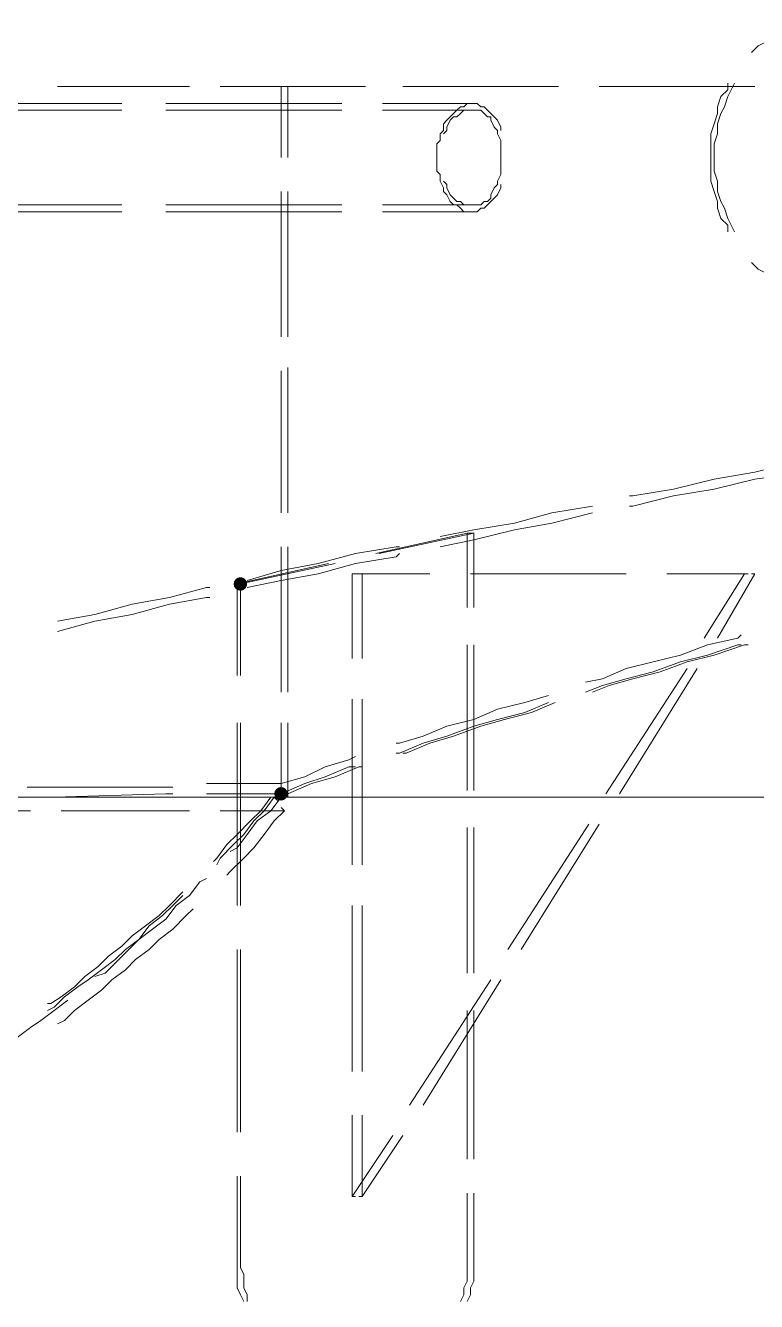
# Model space of a CAD drawing. Header units: millimetres. Extents: x 0 to 62767, y -13570 to 23963.
# Drawn here: x 4193 to 4605, y 10699 to 11417 of the extents above; entities that cross this region are included whole.
import ezdxf

# ---------------------------------------------------------------- set-up
doc = ezdxf.new("R2010")
doc.units = ezdxf.units.MM

msp = doc.modelspace()

# ---------------------------------------------------------------- hatches: boundary and pattern name
h = msp.add_hatch(color=7)
edge = h.paths.add_edge_path()
edge.add_arc((4314.286, 11102.857), 3.81, 0, 360)
h = msp.add_hatch(color=7)
edge = h.paths.add_edge_path()
edge.add_arc((4337.143, 10984.762), 3.81, 0, 360)

# ---------------------------------------------------------------- linework, layer by layer
at = {"color": 7, "lineweight": 0}
for points in [[(4680, 11401.904), (4678.095, 11403.81), (4674.286, 11405.714), (4670.476, 11409.523), (4666.667, 11411.428), (4662.857, 11413.334), (4659.048, 11415.238), (4653.333, 11417.143), (4649.524, 11417.143), (4645.714, 11417.143), (4640, 11417.143), (4636.19, 11417.143), (4630.476, 11417.143), (4626.667, 11415.238), (4622.857, 11413.334), (4619.048, 11413.334), (4613.333, 11409.523), (4609.524, 11407.619), (4605.714, 11405.714), (4601.905, 11401.904)], [(4285.714, 11382.858), (4211.429, 11382.858)], [(4340.952, 11382.858), (4302.857, 11382.858)], [(4337.143, 11342.857), (4337.143, 11382.858)], [(4337.143, 11342.857), (4337.143, 11382.858)], [(4340.952, 11342.857), (4340.952, 11382.858)], [(4340.952, 11382.858), (4340.952, 11342.857)], [(4340.952, 11382.858), (4384.762, 11382.858)], [(4405.714, 11382.858), (4493.333, 11382.858)], [(4516.19, 11382.858), (4603.809, 11382.858)], [(4588.571, 11300.952), (4588.571, 11304.762), (4584.762, 11308.572), (4582.857, 11314.285), (4582.857, 11318.096), (4580.952, 11323.809), (4579.048, 11329.524), (4579.048, 11335.238), (4579.048, 11340.952), (4579.048, 11344.761), (4579.048, 11350.476), (4579.048, 11356.191), (4580.952, 11361.904), (4582.857, 11367.619), (4582.857, 11371.428), (4584.762, 11377.143), (4588.571, 11380.952), (4588.571, 11384.762)], [(4592.381, 11300.952), (4590.476, 11304.762), (4588.571, 11308.572), (4586.667, 11314.285), (4584.762, 11318.096), (4582.857, 11323.809), (4582.857, 11329.524), (4580.952, 11335.238), (4580.952, 11340.952), (4580.952, 11344.761), (4580.952, 11350.476), (4582.857, 11356.191), (4582.857, 11361.904), (4584.762, 11367.619), (4586.667, 11371.428), (4588.571, 11377.143), (4590.476, 11380.952), (4592.381, 11384.762)], [(4247.619, 11373.333), (4148.571, 11373.333)], [(4247.619, 11369.524), (4148.571, 11369.524)], [(4371.429, 11373.333), (4272.381, 11373.333)], [(4371.429, 11369.524), (4272.381, 11369.524)], [(4443.809, 11373.333), (4394.286, 11373.333)], [(4443.809, 11369.524), (4394.286, 11369.524)], [(4460.952, 11358.095), (4460.952, 11360), (4459.048, 11363.809), (4457.143, 11365.715), (4455.238, 11367.619), (4453.333, 11369.524), (4451.429, 11371.428), (4449.524, 11371.428), (4447.619, 11373.333), (4445.714, 11373.333), (4441.905, 11373.333), (4440, 11371.428), (4438.095, 11371.428), (4436.19, 11369.524), (4434.286, 11367.619), (4432.381, 11365.715), (4430.476, 11363.809), (4428.571, 11361.904), (4428.571, 11358.095), (4426.667, 11356.191), (4426.667, 11352.381), (4424.762, 11350.476), (4424.762, 11346.667), (4424.762, 11342.857)], [(4428.571, 11356.191), (4430.476, 11358.095), (4430.476, 11360), (4432.381, 11363.809), (4434.286, 11365.715), (4436.19, 11365.715), (4438.095, 11367.619), (4440, 11369.524), (4441.905, 11369.524), (4443.809, 11369.524), (4445.714, 11369.524), (4449.524, 11369.524), (4451.429, 11367.619), (4453.333, 11365.715), (4455.238, 11365.715), (4455.238, 11363.809), (4457.143, 11360), (4459.048, 11358.095), (4459.048, 11356.191), (4460.952, 11352.381), (4460.952, 11348.571), (4460.952, 11346.667), (4460.952, 11342.857)], [(4424.762, 11342.857), (4424.762, 11339.048), (4424.762, 11335.238), (4426.667, 11333.333), (4426.667, 11329.524), (4428.571, 11325.714), (4428.571, 11323.809), (4430.476, 11321.905), (4432.381, 11318.096), (4434.286, 11316.19), (4436.19, 11316.19), (4438.095, 11314.285), (4440, 11312.381), (4441.905, 11312.381), (4445.714, 11312.381), (4447.619, 11312.381), (4449.524, 11314.285), (4451.429, 11314.285), (4453.333, 11316.19), (4455.238, 11318.096), (4457.143, 11320), (4459.048, 11321.905), (4460.952, 11325.714), (4460.952, 11327.618)], [(4460.952, 11342.857), (4460.952, 11339.048), (4460.952, 11337.143), (4460.952, 11333.333), (4459.048, 11329.524), (4459.048, 11327.618), (4457.143, 11325.714), (4455.238, 11321.905), (4455.238, 11320), (4453.333, 11318.096), (4451.429, 11318.096), (4449.524, 11316.19), (4445.714, 11316.19), (4443.809, 11316.19), (4441.905, 11316.19), (4440, 11316.19), (4438.095, 11318.096), (4436.19, 11318.096), (4434.286, 11320), (4432.381, 11321.905), (4430.476, 11325.714), (4430.476, 11327.618), (4428.571, 11329.524)], [(4337.143, 11243.81), (4337.143, 11323.809)], [(4337.143, 11241.904), (4337.143, 11321.905)], [(4340.952, 11323.809), (4340.952, 11243.81)], [(4340.952, 11241.904), (4340.952, 11321.905)], [(4247.619, 11316.19), (4148.571, 11316.19)], [(4247.619, 11312.381), (4148.571, 11312.381)], [(4371.429, 11316.19), (4272.381, 11316.19)], [(4371.429, 11312.381), (4272.381, 11312.381)], [(4443.809, 11316.19), (4394.286, 11316.19)], [(4443.809, 11312.381), (4394.286, 11312.381)], [(4680, 11283.809), (4678.095, 11281.905), (4674.286, 11279.999), (4670.476, 11276.19), (4666.667, 11274.286), (4662.857, 11272.381), (4659.048, 11270.477), (4653.333, 11268.571), (4649.524, 11268.571), (4645.714, 11268.571), (4640, 11268.571), (4636.19, 11268.571), (4630.476, 11268.571), (4626.667, 11270.477), (4622.857, 11270.477), (4619.048, 11272.381), (4613.333, 11276.19), (4609.524, 11278.095), (4605.714, 11279.999), (4601.905, 11283.809)], [(4340.952, 11224.762), (4340.952, 11144.762)], [(4337.143, 11142.857), (4337.143, 11222.858)], [(4337.143, 11144.762), (4337.143, 11222.858)], [(4340.952, 11142.857), (4340.952, 11222.858)], [(4533.333, 11152.381), (4535.238, 11152.381), (4558.095, 11156.19), (4580.952, 11161.905), (4603.809, 11165.714), (4619.048, 11169.524)], [(4533.333, 11146.666), (4535.238, 11146.666), (4558.095, 11152.381), (4580.952, 11156.19), (4603.809, 11161.905), (4619.048, 11163.809)], [(4426.667, 11129.524), (4445.714, 11133.333), (4468.571, 11137.142), (4489.524, 11142.857), (4512.381, 11146.666)], [(4426.667, 11123.809), (4445.714, 11127.62), (4468.571, 11133.333), (4489.524, 11137.142), (4512.381, 11142.857)], [(4445.714, 11131.429), (4443.809, 11131.429), (4441.905, 11131.429), (4390.476, 11119.999)], [(4445.714, 11131.429), (4392.381, 11119.999)], [(4441.905, 11089.523), (4441.905, 11131.429)], [(4445.714, 11089.523), (4445.714, 11131.429)], [(4318.095, 11104.762), (4337.143, 11110.475), (4358.095, 11114.286), (4379.048, 11119.999), (4401.905, 11123.809), (4403.809, 11123.809)], [(4337.143, 11045.714), (4337.143, 11123.809)], [(4340.952, 11123.809), (4340.952, 11045.714)], [(4318.095, 11100.953), (4337.143, 11104.762), (4358.095, 11108.571), (4379.048, 11114.286), (4401.905, 11118.095), (4403.809, 11119.999)], [(4337.143, 11041.904), (4337.143, 11121.905)], [(4340.952, 11041.904), (4340.952, 11121.905)], [(4363.809, 11114.286), (4312.381, 11102.857)], [(4367.619, 11114.286), (4314.286, 11102.857)], [(4312.381, 11051.428), (4312.381, 11102.857)], [(4314.286, 11102.857), (4314.286, 11051.428)], [(4377.143, 11108.571), (4377.143, 11060.952)], [(4420.952, 11108.571), (4377.143, 11108.571)], [(4382.857, 11060.952), (4382.857, 11108.571)], [(4531.429, 11108.571), (4443.809, 11108.571)], [(4575.238, 11072.38), (4598.095, 11108.571), (4554.286, 11108.571)], [(4603.809, 11108.571), (4582.857, 11072.38)], [(4598.095, 11108.571), (4600, 11108.571)], [(4601.905, 11108.571), (4603.809, 11108.571)], [(4297.143, 11100.953), (4295.238, 11100.953), (4274.286, 11095.238), (4253.333, 11091.429), (4232.381, 11085.714), (4211.429, 11081.904)], [(4297.143, 11095.238), (4295.238, 11095.238), (4274.286, 11091.429), (4253.333, 11085.714), (4232.381, 11081.904), (4211.429, 11076.19)], [(4508.571, 11047.619), (4518.095, 11049.524), (4531.429, 11055.238), (4546.667, 11059.047), (4561.905, 11062.856), (4577.143, 11068.571), (4594.286, 11072.38), (4596.19, 11074.286)], [(4441.905, 10986.666), (4441.905, 11068.571)], [(4445.714, 10986.666), (4445.714, 11068.571)], [(4508.571, 11041.904), (4518.095, 11045.714), (4531.429, 11049.524), (4546.667, 11053.334), (4561.905, 11059.047), (4577.143, 11062.856), (4594.286, 11068.571), (4596.19, 11068.571)], [(4508.571, 11041.904), (4518.095, 11045.714), (4531.429, 11049.524), (4546.667, 11053.334), (4561.905, 11059.047), (4577.143, 11062.856), (4594.286, 11068.571), (4596.19, 11068.571)], [(4512.381, 11041.904), (4521.905, 11045.714), (4535.238, 11049.524), (4550.476, 11053.334), (4565.714, 11059.047), (4580.952, 11062.856), (4598.095, 11068.571), (4600, 11068.571)], [(4520, 10984.762), (4565.714, 11055.238)], [(4571.428, 11055.238), (4527.619, 10984.762)], [(4377.143, 11038.095), (4377.143, 10944.762)], [(4382.857, 10944.762), (4382.857, 11038.095)], [(4401.905, 11013.333), (4403.809, 11013.333), (4417.143, 11017.143), (4430.476, 11022.857), (4445.714, 11026.667), (4459.048, 11032.381), (4474.286, 11036.191), (4487.619, 11040)], [(4401.905, 11007.619), (4403.809, 11007.619), (4417.143, 11013.333), (4430.476, 11017.143), (4445.714, 11022.857), (4459.048, 11026.667), (4474.286, 11030.476), (4487.619, 11036.191)], [(4401.905, 11007.619), (4403.809, 11007.619), (4417.143, 11013.333), (4430.476, 11017.143), (4445.714, 11022.857), (4459.048, 11026.667), (4474.286, 11030.476), (4487.619, 11036.191)], [(4405.714, 11007.619), (4407.619, 11007.619), (4420.952, 11013.333), (4434.286, 11017.143), (4449.524, 11022.857), (4462.857, 11026.667), (4478.095, 11030.476), (4491.429, 11036.191)], [(4312.381, 11024.761), (4312.381, 10921.905)], [(4314.286, 11024.761), (4314.286, 10921.905)], [(4337.143, 10984.762), (4337.143, 11024.761)], [(4337.143, 10982.857), (4337.143, 11022.857)], [(4340.952, 11024.761), (4340.952, 10984.762)], [(4340.952, 10982.857), (4340.952, 11022.857)], [(4337.143, 10990.476), (4350.476, 10994.285), (4361.905, 11000), (4375.238, 11003.809), (4379.048, 11005.715)], [(4337.143, 10984.762), (4350.476, 10990.476), (4361.905, 10994.285), (4375.238, 11000), (4379.048, 11000)], [(4337.143, 10984.762), (4350.476, 10990.476), (4361.905, 10994.285), (4375.238, 11000), (4379.048, 11000)], [(4340.952, 10984.762), (4354.286, 10990.476), (4367.619, 10994.285), (4380.952, 11000), (4382.857, 11000)], [(4194.286, 10988.572), (4209.524, 10988.572), (4272.381, 10988.572), (4276.191, 10988.572)], [(4295.238, 10990.476), (4337.143, 10990.476)], [(4337.143, 10990.476), (4337.143, 10988.572)], [(3988.571, 10982.857), (6268.571, 10982.857)], [(4276.191, 10984.762), (4272.381, 10984.762), (4209.524, 10982.857), (4194.286, 10982.857)], [(4211.429, 10982.857), (4285.714, 10982.857)], [(4337.143, 10984.762), (4295.238, 10984.762)], [(4299.048, 10946.666), (4300.952, 10948.571), (4306.667, 10956.19), (4312.381, 10961.905), (4320, 10969.524), (4325.714, 10975.238), (4331.429, 10982.857)], [(4300.952, 10944.762), (4302.857, 10948.571), (4310.476, 10956.19), (4316.19, 10961.905), (4321.905, 10969.524), (4327.619, 10975.238), (4333.333, 10982.857)], [(4302.857, 10982.857), (4340.952, 10982.857)], [(4337.143, 10982.857), (4331.429, 10975.238), (4323.81, 10969.524), (4318.095, 10961.905), (4312.381, 10954.286), (4308.571, 10952.381)], [(4333.333, 10982.857), (4335.238, 10980.952)], [(4337.143, 10986.666), (4337.143, 10984.762)], [(4339.048, 10984.762), (4340.952, 10984.762)], [(4196.191, 10975.238), (4160, 10975.238)], [(4285.714, 10975.238), (4213.333, 10975.238)], [(4339.048, 10975.238), (4302.857, 10975.238)], [(4306.667, 10939.047), (4308.571, 10940.953), (4316.19, 10948.571), (4321.905, 10954.286), (4327.619, 10961.905), (4333.333, 10969.524), (4339.048, 10975.238)], [(4337.143, 10977.142), (4339.048, 10975.238)], [(4441.905, 10883.81), (4441.905, 10965.714)], [(4445.714, 10883.81), (4445.714, 10965.714)], [(4464.762, 10897.143), (4510.476, 10967.618)], [(4516.19, 10967.618), (4472.381, 10897.143)], [(4295.238, 10937.143), (4291.429, 10935.238), (4285.714, 10927.619), (4278.095, 10921.905), (4272.381, 10914.286), (4264.762, 10908.571), (4257.143, 10902.856), (4251.429, 10897.143), (4243.81, 10889.524), (4238.095, 10883.81), (4232.381, 10881.904)], [(4205.714, 10866.667), (4207.619, 10866.667), (4213.333, 10870.476), (4220.952, 10876.191), (4226.667, 10881.904), (4234.286, 10887.619), (4240, 10893.334), (4247.619, 10899.047), (4253.333, 10904.762), (4260.952, 10910.476), (4268.571, 10916.19), (4274.286, 10921.905), (4281.905, 10929.523)], [(4205.714, 10862.857), (4209.524, 10864.761), (4215.238, 10870.476), (4222.857, 10876.191), (4228.571, 10880), (4236.191, 10885.714), (4243.81, 10891.428), (4249.524, 10897.143), (4257.143, 10902.856), (4262.857, 10910.476), (4270.476, 10916.19), (4276.191, 10921.905), (4281.905, 10927.619)], [(4211.429, 10855.237), (4215.238, 10857.143), (4220.952, 10862.857), (4228.571, 10868.571), (4236.191, 10874.286), (4241.905, 10880), (4249.524, 10885.714), (4255.238, 10891.428), (4262.857, 10897.143), (4268.571, 10902.856), (4276.191, 10908.571), (4283.81, 10916.19), (4287.619, 10919.999)], [(4377.143, 10921.905), (4377.143, 10828.571)], [(4382.857, 10828.571), (4382.857, 10921.905)], [(4312.381, 10897.143), (4312.381, 10794.286)], [(4314.286, 10897.143), (4314.286, 10794.286)], [(4409.524, 10809.524), (4455.238, 10880)], [(4460.952, 10880), (4417.143, 10809.524)], [(4146.666, 10822.857), (4152.381, 10826.666), (4158.095, 10828.571), (4163.81, 10832.38), (4169.524, 10836.191), (4177.143, 10840), (4182.857, 10843.809), (4188.571, 10847.619), (4196.191, 10853.333), (4201.905, 10857.143), (4209.524, 10862.857), (4217.143, 10868.571)], [(4441.905, 10779.047), (4441.905, 10862.857)], [(4445.714, 10779.047), (4445.714, 10862.857)], [(4377.143, 10803.81), (4377.143, 10758.095), (4400, 10792.381)], [(4382.857, 10758.095), (4382.857, 10803.81)], [(4405.714, 10792.381), (4382.857, 10758.095)], [(4312.381, 10769.523), (4312.381, 10718.095)], [(4314.286, 10769.523), (4314.286, 10718.095)], [(4379.048, 10758.095), (4377.143, 10758.095)], [(4382.857, 10758.095), (4380.952, 10758.095)], [(4441.905, 10718.095), (4441.905, 10760)], [(4445.714, 10718.095), (4445.714, 10760)], [(4312.381, 10718.095), (4312.381, 10714.286), (4312.381, 10710.476), (4312.381, 10706.667), (4314.286, 10702.857), (4316.19, 10699.047)], [(4314.286, 10718.095), (4316.19, 10714.286), (4316.19, 10710.476), (4316.19, 10706.667), (4318.095, 10702.857), (4318.095, 10699.047)], [(4438.095, 10699.047), (4440, 10702.857), (4440, 10706.667), (4441.905, 10710.476), (4441.905, 10714.286), (4441.905, 10718.095)], [(4441.905, 10699.047), (4443.809, 10702.857), (4443.809, 10706.667), (4445.714, 10710.476), (4445.714, 10714.286), (4445.714, 10718.095)]]:
    msp.add_lwpolyline(points, dxfattribs=at)

doc.saveas('drawing.dxf')
